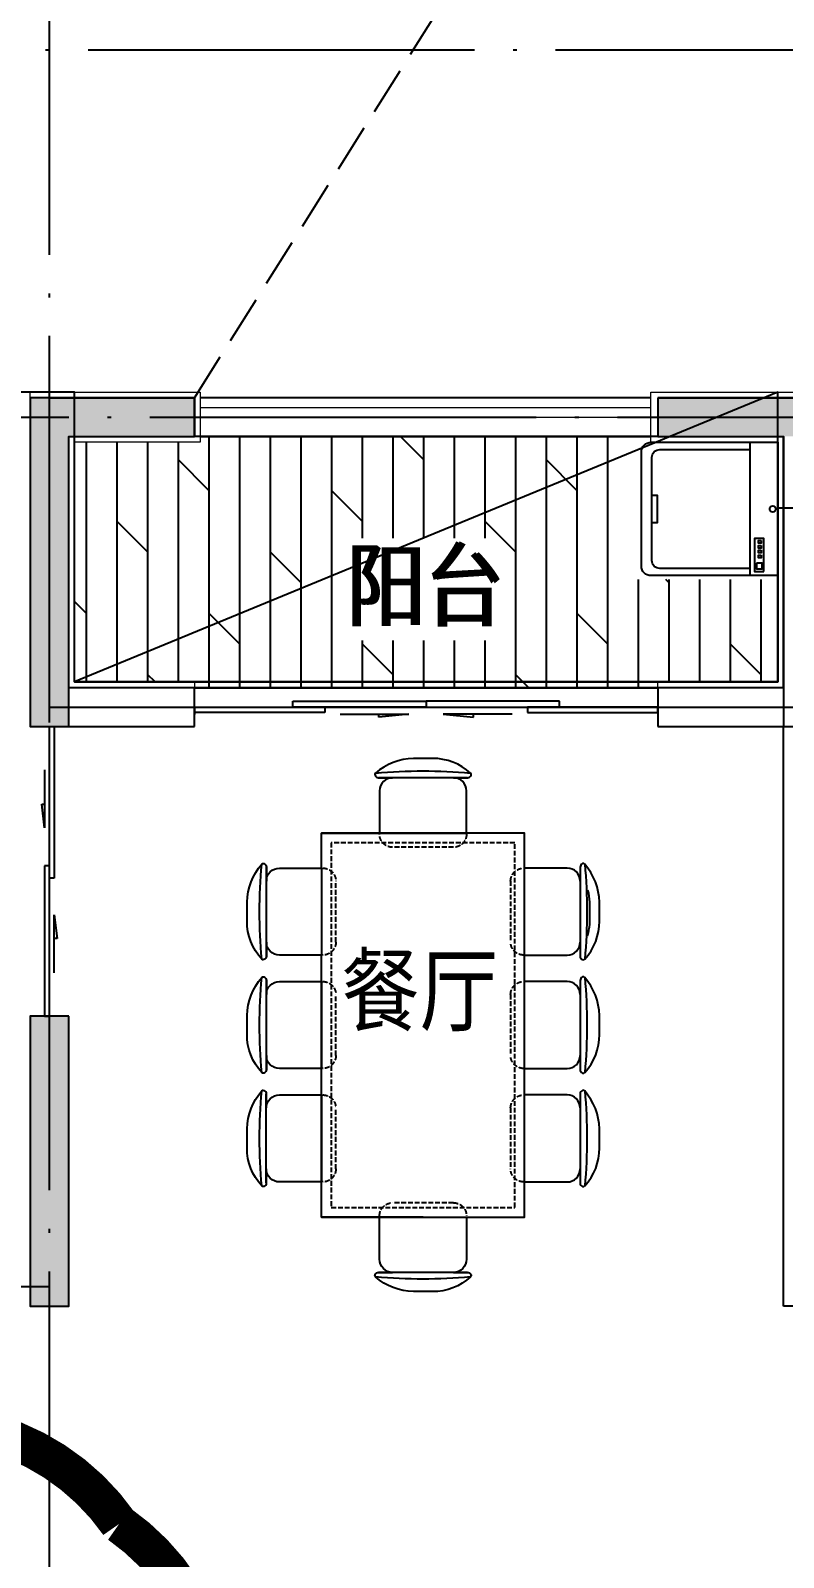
# Model space of a CAD drawing. Extents: x 802298 to 1915382, y -2285475 to -1340051.
# Drawn here: x 1401992 to 1405890, y -2232526 to -2224626 of the extents above; entities that cross this region are included whole.
import ezdxf
from ezdxf.enums import TextEntityAlignment as Align

# ---------------------------------------------------------------- set-up
doc = ezdxf.new("R2010")
doc.units = 0
doc.header["$LTSCALE"] = 1000
doc.header["$MEASUREMENT"] = 0
doc.linetypes.add('DASH', pattern=[0.35, 0.25, -0.1])
doc.linetypes.add('DOTE', pattern=[2.42, 2, -0.2, 0.02, -0.2])
doc.layers.get('0').update_dxf_attribs({"linetype": 'CONTINUOUS'})
for name, color, linetype in [('8', 8, 'CONTINUOUS'), ('DOTE', 1, 'CONTINUOUS'), ('PUB_TEXT', 7, 'CONTINUOUS'), ('WALL', 9, 'CONTINUOUS'), ('WINDOW', 4, 'CONTINUOUS'), ('修改', 6, 'CONTINUOUS'), ('厨卫', 154, 'CONTINUOUS'), ('家具', 33, 'CONTINUOUS'), ('平面填充', 252, 'CONTINUOUS'), ('看线', 5, 'CONTINUOUS'), ('结构', 7, 'CONTINUOUS')]:
    doc.layers.add(name, color=color, linetype=linetype)
doc.layers.add('保温', color=150, linetype='CONTINUOUS', lineweight=9)
doc.layers.add('栏杆百叶', color=36, linetype='CONTINUOUS', lineweight=9)
doc.layers.add('面积－户', color=2, linetype='CONTINUOUS', plot=False)
doc.styles.add('黑体', font='SIMHEI.TTF', dxfattribs={"width": 0.8})

# ---------------------------------------------------------------- blocks, each defined once
blk = doc.blocks.new('asfafasfsafaffd')
at = {"color": 8, "ltscale": 0.5}
for points in [[(1604846, -1336991.5), (1604846, -1337191.5), (1604196, -1337191.5), (1604196, -1338691.5), (1603996, -1338691.5), (1603996, -1336991.5)], [(1607246, -1336991.5), (1608096, -1336991.5), (1608096, -1338691.5), (1607896, -1338691.5), (1607896, -1337191.5), (1607246, -1337191.5)], [(1607896, -1340191.5), (1608096, -1340191.5), (1608096, -1341691.5), (1607896, -1341691.5)]]:
    blk.add_lwpolyline(points, close=True, dxfattribs=at)
for points in [[(1603996, -1337191.5), (1603996, -1336991.5), (1604846, -1337191.5), (1604846, -1336991.5)], [(1608096, -1337191.5), (1608096, -1336991.5), (1607246, -1337191.5), (1607246, -1336991.5)], [(1608096, -1337191.5), (1608096, -1338691.5), (1607896, -1337191.5), (1607896, -1338691.5)], [(1608096, -1341691.5), (1608096, -1340191.5), (1607896, -1341691.5), (1607896, -1340191.5)]]:
    blk.add_solid(points, dxfattribs=at)
blk = doc.blocks.new('A$C40221361')
at = {"color": 0}
for p, q in [((1022.8, 1724.7), (562.8, 1724.7)), ((1022.8, 1724.7), (562.8, 1724.7)), ((1609.6, 1724.7), (1149.6, 1724.7)), ((1609.6, 1724.7), (1149.6, 1724.7)), ((2196.5, 1724.8), (1736.5, 1724.8)), ((2196.5, 1724.8), (1736.5, 1724.8)), ((567.8, 1438.5), (1017.8, 1438.5)), ((1154.6, 1438.5), (1604.6, 1438.5)), ((1741.5, 1438.5), (2191.5, 1438.5)), ((100, 683.5), (100, 1143.5)), ((100, 683.5), (100, 1143.5)), ((386.2, 1138.5), (386.2, 688.5)), ((2373.1, 1138.5), (2373.1, 688.5)), ((2659.3, 683.5), (2659.3, 1143.5)), ((2659.3, 683.5), (2659.3, 1143.5)), ((1017.8, 388.5), (567.8, 388.5)), ((1604.6, 388.5), (1154.6, 388.5)), ((2191.5, 388.5), (1741.5, 388.5)), ((562.8, 100), (1022.8, 100)), ((562.8, 100), (1022.8, 100)), ((1149.6, 100), (1609.6, 100)), ((1149.6, 100), (1609.6, 100)), ((1736.5, 100), (2196.5, 100)), ((1736.5, 100), (2196.5, 100))]:
    blk.add_line(p, q, dxfattribs=at)
at = {"color": 0, "linetype": 'DASH', "ltscale": 0.1}
for p, q in [((950.3, 1364.7), (635.3, 1364.7)), ((950.3, 1364.7), (635.3, 1364.7)), ((1537.1, 1364.7), (1222.1, 1364.7)), ((1537.1, 1364.7), (1222.1, 1364.7)), ((2124, 1364.8), (1809, 1364.8)), ((2124, 1364.8), (1809, 1364.8)), ((460, 756), (460, 1071)), ((460, 756), (460, 1071)), ((2299.3, 756), (2299.3, 1071)), ((2299.3, 756), (2299.3, 1071)), ((635.3, 460), (950.3, 460)), ((635.3, 460), (950.3, 460)), ((1222.1, 460), (1537.1, 460)), ((1222.1, 460), (1537.1, 460)), ((1809, 460), (2124, 460)), ((1809, 460), (2124, 460))]:
    blk.add_line(p, q, dxfattribs=at)
at = {"color": 0, "linetype": 'DASH'}
for p, q in [((1604.6, 388.5), (1604.6, 392.5)), ((1604.6, 388.5), (1604.6, 392.5)), ((2191.5, 388.5), (2191.5, 392.5)), ((2191.5, 388.5), (2191.5, 392.5))]:
    blk.add_line(p, q, dxfattribs=at)
at = {"color": 0}
for points in [[(1017.8, 1438.5), (1017.8, 1657.2, 0.414214), (950.3, 1724.7), (1022.8, 1724.7, 0.319431), (1041.3, 1737, 0.307703), (1038.6, 1748.4, 0.187559), (842.4, 1824.7), (743.2, 1824.7, 0.171658), (547.1, 1748.4, 0.324647), (544.4, 1737, 0.302537), (562.8, 1724.7), (635.3, 1724.7, 0.414214), (567.8, 1657.2), (567.8, 1438.5)], [(1604.6, 1438.6), (1604.6, 1657.2, 0.414214), (1537.1, 1724.7), (1609.6, 1724.7, 0.319431), (1628.1, 1737, 0.307703), (1625.4, 1748.4, 0.187559), (1429.2, 1824.7), (1330.1, 1824.7, 0.171658), (1133.9, 1748.4, 0.324647), (1131.2, 1737, 0.302537), (1149.6, 1724.7), (1222.1, 1724.7, 0.414214), (1154.6, 1657.2), (1154.6, 1438.5)], [(2191.5, 1438.6), (2191.5, 1657.3, 0.414214), (2124, 1724.8), (2196.5, 1724.8, 0.319431), (2214.9, 1737.1, 0.307703), (2212.2, 1748.5, 0.187559), (2016, 1824.8), (1916.9, 1824.8, 0.171658), (1720.7, 1748.5, 0.324647), (1718, 1737.1, 0.302537), (1736.5, 1724.8), (1809, 1724.8, 0.414214), (1741.5, 1657.3), (1741.5, 1438.5)], [(1154.6, 388.5), (1017.8, 388.5), (1017.8, 167.5, -0.414214), (950.3, 100), (1022.8, 100, -0.319431), (1041.3, 87.7, -0.307703), (1038.6, 76.3, -0.187559), (842.4, 0), (743.2, 0, -0.171658), (547.1, 76.3, -0.324647), (544.4, 87.7, -0.302537), (562.8, 100), (635.3, 100, -0.414214), (567.8, 167.5), (567.8, 388.5), (386.2, 388.5), (386.2, 1438.5)], [(386.2, 688.5), (167.5, 688.5, -0.414214), (100, 756), (100, 683.5, -0.319431), (87.7, 665, -0.307703), (76.3, 667.7, -0.187559), (0, 863.9), (0, 963.1, -0.171658), (76.3, 1159.2, -0.324647), (87.7, 1161.9, -0.302537), (100, 1143.5), (100, 1071, -0.414214), (167.5, 1138.5), (386.2, 1138.5)], [(2373.1, 688.5), (2591.8, 688.5, 0.414214), (2659.3, 756), (2659.3, 683.5, 0.319431), (2671.6, 665, 0.307703), (2683, 667.7, 0.187559), (2759.3, 863.9), (2759.3, 963.1, 0.171658), (2683, 1159.2, 0.324647), (2671.6, 1161.9, 0.302537), (2659.3, 1143.5), (2659.3, 1071, 0.414214), (2591.8, 1138.5), (2373.1, 1138.5)], [(1604.6, 388.5), (1604.6, 167.5, -0.414214), (1537.1, 100), (1609.6, 100, -0.319431), (1628.1, 87.7, -0.307703), (1625.4, 76.3, -0.187559), (1429.2, 0), (1330.1, 0, -0.171658), (1133.9, 76.3, -0.324647), (1131.2, 87.7, -0.302537), (1149.6, 100), (1222.1, 100, -0.414214), (1154.6, 167.5), (1154.6, 388.5)], [(2191.5, 388.5), (2191.5, 167.5, -0.414214), (2124, 100), (2196.5, 100, -0.319431), (2214.9, 87.8, -0.307703), (2212.2, 76.3, -0.187559), (2016, 0), (1916.9, 0, -0.171658), (1720.7, 76.3, -0.324647), (1718, 87.8, -0.302537), (1736.5, 100), (1809, 100, -0.414214), (1741.5, 167.5), (1741.5, 388.5)], [(917.7, 62.1, -0.079824), (842.4, 50), (744.1, 50, -0.059527), (681.8, 59.6, -0.059527)]]:
    blk.add_lwpolyline(points, format="xyb", dxfattribs=at)
for points in [[(567.8, 1438.5), (386.2, 1438.5), (386.2, 913.5)], [(1154.6, 1438.5), (1017.8, 1438.5)], [(2373.1, 913.5), (2373.1, 1438.5), (1154.6, 1438.5)], [(2373.1, 1438.5), (2373.1, 388.5), (1604.6, 388.5)]]:
    blk.add_lwpolyline(points, dxfattribs=at)
at = {"color": 0, "linetype": 'DASH', "ltscale": 0.1}
blk.add_lwpolyline([(436.2, 438.5), (436.2, 1388.5), (2323.1, 1388.5), (2323.1, 438.5)], close=True, dxfattribs=at)
at = {"color": 0}
for centre, start, end in [((792.8, -953.1), 84.8023, 95.1977), ((792.8, -953.1), 84.8023, 95.1977), ((1379.6, -953.1), 84.8023, 95.1977), ((1379.6, -953.1), 84.8023, 95.1977), ((1966.5, -953.1), 84.8023, 95.1977), ((1966.5, -953.1), 84.8023, 95.1977), ((2777.8, 913.5), 174.8023, 185.1977), ((2777.8, 913.5), 174.8023, 185.1977), ((-18.6, 913.5), 354.8023, 5.1977), ((-18.6, 913.5), 354.8023, 5.1977), ((792.8, 2777.8), 264.8023, 275.1977), ((792.8, 2777.8), 264.8023, 275.1977), ((1379.6, 2777.8), 264.8023, 275.1977), ((1379.6, 2777.8), 264.8023, 275.1977), ((1966.5, 2777.9), 264.8023, 275.1977), ((1966.5, 2777.9), 264.8023, 275.1977)]:
    blk.add_arc(centre, 2712.7, start, end, dxfattribs=at)
at = {"color": 0, "linetype": 'DASH', "ltscale": 0.1}
for centre, start, end in [((635.3, 1432.2), 180, 270), ((635.3, 1432.2), 180, 270), ((950.3, 1432.2), 270, 0), ((950.3, 1432.2), 270, 0), ((1222.1, 1432.2), 180, 270), ((1222.1, 1432.2), 180, 270), ((1537.1, 1432.2), 270, 0), ((1537.1, 1432.2), 270, 0), ((1809, 1432.3), 180, 270), ((1809, 1432.3), 180, 270), ((2124, 1432.3), 270, 0), ((2124, 1432.3), 270, 0), ((392.5, 1071), 0, 90), ((392.5, 1071), 0, 90), ((2366.8, 1071), 90, 180), ((2366.8, 1071), 90, 180), ((392.5, 756), 270, 0), ((392.5, 756), 270, 0), ((2366.8, 756), 180, 270), ((2366.8, 756), 180, 270), ((635.3, 392.5), 90, 180), ((635.3, 392.5), 90, 180), ((950.3, 392.5), 0, 90), ((950.3, 392.5), 0, 90), ((1222.1, 392.5), 90, 180), ((1537.1, 392.5), 0, 90), ((1537.1, 392.5), 0, 90), ((1809, 392.5), 90, 180), ((2124, 392.5), 0, 90), ((2124, 392.5), 0, 90)]:
    blk.add_arc(centre, 67.5, start, end, dxfattribs=at)
blk = doc.blocks.new('$plan$00001623')
blk.add_line((-341.1, -144.7), (341.9, -144.7))
blk.add_lwpolyline([(295, -705.8), (-295, -705.8, -0.414214), (-345, -655.8), (-345, 0), (345, 0), (345, -655.8, -0.414214)], format="xyb", close=True)
for points in [[(323.4, -71.6), (152, -71.6), (152, -119.7), (323.4, -119.7)], [(163, -85.8), (176.7, -85.8), (176.7, -98.5), (163, -98.5)], [(188.5, -85.8), (202.2, -85.8), (202.2, -98.5), (188.5, -98.5)], [(213.1, -85.8), (226.7, -85.8), (226.7, -98.5), (213.1, -98.5)], [(239.5, -85.8), (253.1, -85.8), (253.1, -98.5), (239.5, -98.5)], [(280.9, -109.8), (309.2, -109.8), (309.2, -80.1), (280.9, -80.1)]]:
    blk.add_lwpolyline(points, close=True)
blk.add_lwpolyline([(307.3, -144.7), (307.3, -611, -0.414214), (267.3, -651), (-267.3, -651, -0.414214), (-307.3, -611), (-307.3, -144.7)], format="xyb")
blk.add_lwpolyline([(-71, -651), (-71, -623.4), (0, -623.4), (71, -623.4), (71, -651)])
blk.add_circle((0, -25.5), 16)
blk = doc.blocks.new('$DorLib2D$00000131')
at = {"color": 0, "linetype": 'Continuous'}
for p, q in [((0.15, 0.125), (0.2319, 0.1973)), ((0.2319, 0.1973), (0.2319, 0.125)), ((-0.5, 0.125), (-0.5, 0)), ((0.0192, 0.125), (-0.5, 0.125)), ((0.0192, 0), (0.0192, 0.125)), ((0.35, 0.125), (0.15, 0.125)), ((-0.5, 0), (0.0192, 0)), ((-0.024, 0), (0.5, 0)), ((-0.024, -0.125), (-0.024, 0)), ((0.5, 0), (0.5, -0.125)), ((-0.35, -0.125), (-0.15, -0.125)), ((-0.2319, -0.1973), (-0.2319, -0.125)), ((-0.15, -0.125), (-0.2319, -0.1973)), ((0.5, -0.125), (-0.024, -0.125))]:
    blk.add_line(p, q, dxfattribs=at)
blk = doc.blocks.new('$DorLib2D$00000138')
at = {"color": 0, "linetype": 'Continuous'}
for p, q in [((-0.2875, 0), (-0.2875, 0.1538)), ((-0.2875, 0.1538), (0, 0.1538)), ((0, 0.1538), (0, 0)), ((0.2875, 0.1538), (0, 0.1538)), ((0.2875, 0), (0.2875, 0.1538)), ((-0.5, -0.1399), (-0.5, 0)), ((-0.5, 0), (-0.2187, 0)), ((0, 0), (-0.2875, 0)), ((-0.2187, 0), (-0.2187, -0.1399)), ((0, 0), (0.2875, 0)), ((0.2187, 0), (0.2187, -0.1399)), ((0.5, 0), (0.2187, 0)), ((0.5, 0), (0.5, -0.1946)), ((0.5, -0.1399), (0.5, 0)), ((-0.2187, -0.1399), (-0.5, -0.1399)), ((0.2187, -0.1399), (0.5, -0.1399)), ((-0.1857, -0.186), (-0.037, -0.186)), ((-0.037, -0.186), (-0.1019, -0.2583)), ((-0.1019, -0.2583), (-0.1019, -0.186)), ((0.1857, -0.186), (0.037, -0.186)), ((0.037, -0.186), (0.1019, -0.2583)), ((0.1019, -0.2583), (0.1019, -0.186))]:
    blk.add_line(p, q, dxfattribs=at)

msp = doc.modelspace()

# ---------------------------------------------------------------- hatches: boundary and pattern name
at = {"layer": '平面填充'}
h = msp.add_hatch(dxfattribs=at)
h.set_pattern_fill('DOLMIT', color=256, scale=200, angle=90, style=0)
h.set_pattern_definition([(90, (-398084.32, -792396.2), (-158.748412, 1e-14), []), (135, (-398084.3, -792396.2), (-317.49661, -317.49661), [224.50425, -449.008])])
h.paths.add_polyline_path([(1404409, -2227782.6), (1404409, -2227252.6), (1403613.4, -2227252.6), (1403613.4, -2227782.6)], flags=0)
h.paths.add_polyline_path([(1405860.5, -2227996.4), (1405860.5, -2227465.6), (1405122, -2227465.6), (1405122, -2226726.4), (1402870.5, -2226726.4), (1402870.5, -2226756.4), (1402220.5, -2226756.4), (1402220.5, -2227996.4), (1402840.5, -2227996.4), (1402840.5, -2228026.4), (1405240.5, -2228026.4), (1405240.5, -2227996.4)])

# ---------------------------------------------------------------- linework, layer by layer
at = {"layer": '8', "linetype": 'DASH'}
msp.add_line((1402840.5, -2226526.4), (1413719.7, -2209236.1), dxfattribs=at)
at = {"layer": 'DOTE', "linetype": 'DOTE'}
for p, q in [((1402090.5, -2242726.4), (1402090.5, -2223626.4)), ((1378090.5, -2224726.4), (1412590.5, -2224726.4)), ((1400190.5, -2226626.4), (1405990.5, -2226626.4)), ((1402090.5, -2228126.4), (1405990.5, -2228126.4)), ((1402090.5, -2231126.4), (1389490.5, -2231126.4))]:
    msp.add_line(p, q, dxfattribs=at)
at = {"layer": 'WALL'}
for p, q in [((1402090.5, -2226526.4), (1401990.5, -2226526.4)), ((1402090.5, -2226526.4), (1402840.5, -2226526.4)), ((1402840.5, -2226526.4), (1402840.5, -2226726.4)), ((1405240.5, -2226526.4), (1405990.5, -2226526.4)), ((1405240.5, -2226526.4), (1405240.5, -2226726.4)), ((1402190.5, -2228026.4), (1402190.5, -2226726.4)), ((1402190.5, -2226726.4), (1402840.5, -2226726.4)), ((1405240.5, -2226726.4), (1405890.5, -2226726.4)), ((1405890.5, -2228026.4), (1405890.5, -2226726.4)), ((1402840.5, -2228026.4), (1402190.5, -2228026.4)), ((1402840.5, -2228226.4), (1402840.5, -2228026.4)), ((1405890.5, -2228026.4), (1405240.5, -2228026.4)), ((1405240.5, -2228026.4), (1405240.5, -2228226.4)), ((1401990.5, -2228226.4), (1402190.5, -2228226.4)), ((1402190.5, -2228226.4), (1402840.5, -2228226.4)), ((1405240.5, -2228226.4), (1405890.5, -2228226.4)), ((1405890.5, -2229726.4), (1405890.5, -2228226.4)), ((1402190.5, -2229726.4), (1401990.5, -2229726.4)), ((1402190.5, -2231126.4), (1402190.5, -2229726.4)), ((1405890.5, -2231226.4), (1405890.5, -2229726.4)), ((1402190.5, -2231226.4), (1402190.5, -2231126.4)), ((1401990.5, -2231226.4), (1402190.5, -2231226.4)), ((1406690.5, -2231226.4), (1405890.5, -2231226.4))]:
    msp.add_line(p, q, dxfattribs=at)
at = {"layer": 'WINDOW', "color": 4}
msp.add_line((1402840.5, -2228026.4), (1405240.5, -2228026.4), dxfattribs=at)
at = {"layer": '保温', "ltscale": 0.5}
for points in [[(1401990.5, -2226526.4), (1401990.5, -2226496.4), (1402870.5, -2226496.4), (1402870.5, -2226756.4), (1402220.5, -2226756.4), (1402220.5, -2227996.4), (1402840.5, -2227996.4), (1402840.5, -2228026.4)], [(1405240.5, -2228026.4), (1405240.5, -2227996.4), (1405860.5, -2227996.4), (1405860.5, -2226756.4), (1405204.6, -2226756.4), (1405204.6, -2226496.4), (1406090.5, -2226496.4), (1406090.5, -2226526.4)]]:
    msp.add_lwpolyline(points, dxfattribs=at)
at = {"layer": '修改', "const_width": 200}
msp.add_lwpolyline([(1402451.2, -2232352.7, -0.520567), (1402451.2, -2234352.7, -0.520567), (1402451.2, -2236352.7, -0.520567), (1400451.2, -2236352.7, -0.520567), (1398451.2, -2236352.7, -0.520567), (1396451.2, -2236352.7, -0.520567), (1396451.2, -2234352.7, -0.520567), (1396451.2, -2232352.7, -0.520567), (1398451.2, -2232352.7, -0.520567), (1400451.2, -2232352.7, -0.520567)], format="xyb", close=True, dxfattribs=at)
at = {"layer": '平面填充'}
for points in [[(1402870.5, -2226726.4), (1405204.6, -2226726.4)], [(1405240.5, -2228026.4), (1405240.5, -2228026.4), (1402840.5, -2228026.4)]]:
    msp.add_lwpolyline(points, dxfattribs=at)
at = {"layer": '栏杆百叶'}
for p, q in [((1402870.5, -2226576.4), (1405204.6, -2226576.4)), ((1402870.5, -2226626.4), (1405204.6, -2226626.4))]:
    msp.add_line(p, q, dxfattribs=at)
at = {"layer": '看线'}
for p, q in [((1405204.6, -2226526.4), (1402870.5, -2226526.4)), ((1405240.5, -2226726.4), (1402840.5, -2226726.4))]:
    msp.add_line(p, q, dxfattribs=at)
at = {"layer": '面积－户'}
msp.add_lwpolyline([(1411120.5, -2227096.4), (1405860.5, -2227096.4), (1405860.5, -2227996.4), (1402220.5, -2227996.4), (1402220.5, -2226496.4), (1400190.5, -2226496.4), (1400190.5, -2231126.4), (1398790.5, -2231126.4), (1398790.5, -2239226.4), (1398790.5, -2239356.4), (1402220.5, -2239356.4), (1402220.5, -2238456.4), (1406360.5, -2238456.4), (1406360.5, -2239956.4), (1410420.5, -2239956.4), (1410420.5, -2233956.4), (1411120.5, -2233956.4), (1411120.5, -2227096.4)], close=True, dxfattribs=at)
msp.add_lwpolyline([(1411120.5, -2227096.4), (1405860.5, -2227096.4), (1405860.5, -2227996.4), (1402220.5, -2227996.4), (1402220.5, -2226496.4), (1400190.5, -2226496.4), (1400190.5, -2231126.4), (1398790.5, -2231126.4), (1398790.5, -2239226.4), (1398790.5, -2239356.4), (1402220.5, -2239356.4), (1402220.5, -2238456.4), (1406360.5, -2238456.4), (1406360.5, -2239956.4), (1410420.5, -2239956.4), (1410420.5, -2233956.4), (1411120.5, -2233956.4), (1411120.5, -2227096.4)], close=True, dxfattribs=at)
for points in [[(1398920.5, -2239356.4), (1402220.5, -2239356.4), (1402220.5, -2239356.4), (1402220.5, -2239356.4), (1402220.5, -2239356.4), (1402220.5, -2238456.4), (1406360.5, -2238456.4), (1406360.5, -2239956.4), (1410420.5, -2239956.4), (1410420.5, -2233956.4), (1410420.5, -2233956.4), (1410990.5, -2233956.4), (1411120.5, -2233956.4), (1411120.5, -2227226.4), (1411120.5, -2227196.4), (1411120.5, -2227096.4), (1405860.5, -2227096.4), (1405860.5, -2227996.4), (1402220.5, -2227996.4), (1402220.5, -2226496.4), (1400320.5, -2226496.4)], [(1398920.5, -2239356.4), (1402220.5, -2239356.4), (1402220.5, -2239356.4), (1402220.5, -2239356.4), (1402220.5, -2239356.4), (1402220.5, -2238456.4), (1406360.5, -2238456.4), (1406360.5, -2239956.4), (1410420.5, -2239956.4), (1410420.5, -2233956.4), (1410420.5, -2233956.4), (1410990.5, -2233956.4), (1411120.5, -2233956.4), (1411120.5, -2227226.4), (1411120.5, -2227196.4), (1411120.5, -2227096.4), (1405860.5, -2227096.4), (1405860.5, -2227996.4), (1402220.5, -2227996.4), (1402220.5, -2226496.4), (1400320.5, -2226496.4)], [(1405860.5, -2227996.4), (1405860.5, -2226496.4), (1402220.5, -2227996.4), (1405860.5, -2227996.4)]]:
    msp.add_lwpolyline(points, dxfattribs=at)

# ---------------------------------------------------------------- block references
at = {"layer": 'WINDOW', "color": 4, "yscale": 200}
for name, p, xscale, zscale, rotation in [('$DorLib2D$00000138', (1404040.5, -2228126.4), -2400, -2400, 4.348909510434643e-08), ('$DorLib2D$00000131', (1402090.5, -2228976.4), 1500, 1500, 90.00000004412053)]:
    msp.add_blockref(name, p, dxfattribs=dict(at, xscale=xscale, zscale=zscale, rotation=rotation))
at = {"layer": '厨卫', "rotation": 270.0000000964653}
msp.add_blockref('$plan$00001623', (1405860.5, -2227101.4), dxfattribs=at)
at = {"layer": '家具', "xscale": -1, "rotation": 90.00000005336084}
msp.add_blockref('A$C40221361', (1404937.9, -2228391.8), dxfattribs=at)
at = {"layer": '结构', "xscale": -1, "rotation": 4.669073128127366e-08}
msp.add_blockref('asfafasfsafaffd', (3010086.5, -889534.8), dxfattribs=at)

# ---------------------------------------------------------------- texts
at = {"layer": 'PUB_TEXT', "style": '黑体', "width": 0.85}
for s, p in [('阳台', (1404028.2, -2227671.8)), ('阳台', (1404046, -2227671.8)), ('餐厅', (1404006.5, -2229766.9))]:
    msp.add_text(s, height=350, dxfattribs=at).set_placement(p, align=Align.CENTER)

doc.saveas('drawing.dxf')
